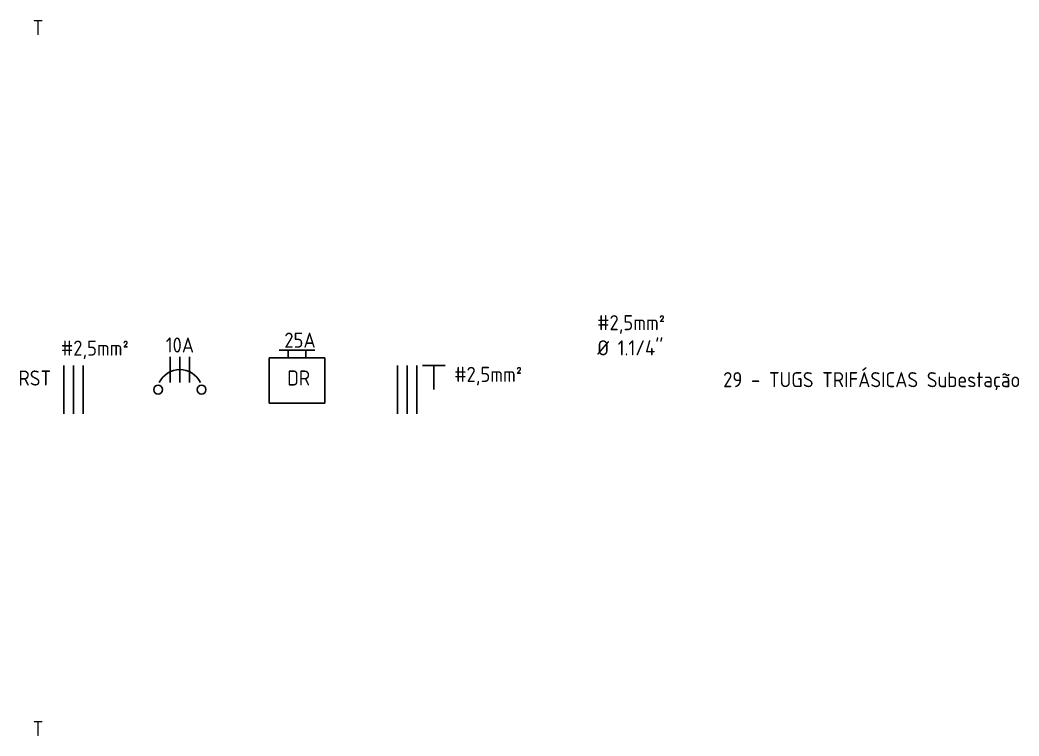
# Model space of a CAD drawing. Header units: metres. Extents: x -45258 to -45144, y 56380 to 56449.
# Drawn here: x -45150.97 to -45144.21, y 56380.43 to 56385.27 of the extents above; entities that cross this region are included whole.
import ezdxf

# ---------------------------------------------------------------- set-up
doc = ezdxf.new("R2010")
doc.units = ezdxf.units.M
doc.layers.add('UNIFILAR - DESENHO', color=2, linetype='Continuous')
doc.layers.add('UNIFILAR - TEXTO', color=4, linetype='Continuous')
doc.styles.get("Standard").update_dxf_attribs({"font": 'ISOCP'})

msp = doc.modelspace()

# ---------------------------------------------------------------- linework, layer by layer
at = {"layer": 'UNIFILAR - DESENHO'}
for p, q in [((-45148.9736, 56383.0381), (-45149.2143, 56383.0381)), ((-45149.1543, 56382.9865), (-45149.1543, 56383.0381)), ((-45149.0336, 56382.9865), (-45149.0336, 56383.0381)), ((-45149.9519, 56382.9949), (-45149.9519, 56382.8195)), ((-45149.8864, 56382.8195), (-45149.8864, 56382.9949)), ((-45149.821, 56382.9949), (-45149.821, 56382.8195)), ((-45150.6713, 56382.9355), (-45150.6713, 56382.608)), ((-45150.6059, 56382.9355), (-45150.6059, 56382.608)), ((-45150.5404, 56382.9355), (-45150.5404, 56382.608)), ((-45148.4155, 56382.9355), (-45148.4155, 56382.608)), ((-45148.3501, 56382.9355), (-45148.3501, 56382.608)), ((-45148.2847, 56382.9355), (-45148.2847, 56382.608)), ((-45148.093, 56382.9355), (-45148.2453, 56382.9355)), ((-45148.1692, 56382.9355), (-45148.1692, 56382.7717))]:
    msp.add_line(p, q, dxfattribs=at)
msp.add_lwpolyline([(-45149.282, 56382.9865), (-45148.9059, 56382.9865), (-45148.9059, 56382.6811), (-45149.282, 56382.6811)], close=True, dxfattribs=at)
for centre in [(-45150.0335, 56382.7717), (-45149.7394, 56382.7717)]:
    msp.add_circle(centre, 0.0297, dxfattribs=at)
msp.add_arc((-45149.8864, 56382.7521), 0.1551, 25.76828, 154.23172, dxfattribs=at)

# ---------------------------------------------------------------- texts
at = {"layer": 'UNIFILAR - DESENHO', "insert": (-45149.16, 56382.9019), "char_height": 0.10215, "attachment_point": 1}
msp.add_mtext_dynamic_manual_height_columns('DR', width=0.256653, gutter_width=0.0182, heights=[0], dxfattribs=at)
at = {"layer": 'UNIFILAR - TEXTO', "attachment_point": 1}
for s, width, insert, char_height in [('T', 0.110434, (-45150.881, 56385.2737), 0.1021), ("#2,5mm²\\PØ 1.1/4''", 0.55906, (-45147.0632, 56383.2762), 0.10215), ('25A', 0.256653, (-45149.18, 56383.1579), 0.10215), ('#2,5mm²', 0.55906, (-45150.69, 56383.1041), 0.10215), ('10A', 0.256653, (-45149.9818, 56383.125), 0.10215), ('RST', 0.110434, (-45150.9774, 56382.9016), 0.10215), ('#2,5mm²', 0.55906, (-45148.03, 56382.9263), 0.10215), ('29 - TUGS TRIFÁSICAS Subestação', 2.695041, (-45146.2122, 56382.8905), 0.102148), ('T', 0.110434, (-45150.881, 56380.5294), 0.1021)]:
    msp.add_mtext_dynamic_manual_height_columns(s, width=width, gutter_width=0.0182, heights=[0], dxfattribs=dict(at, insert=insert, char_height=char_height))

doc.saveas('drawing.dxf')
